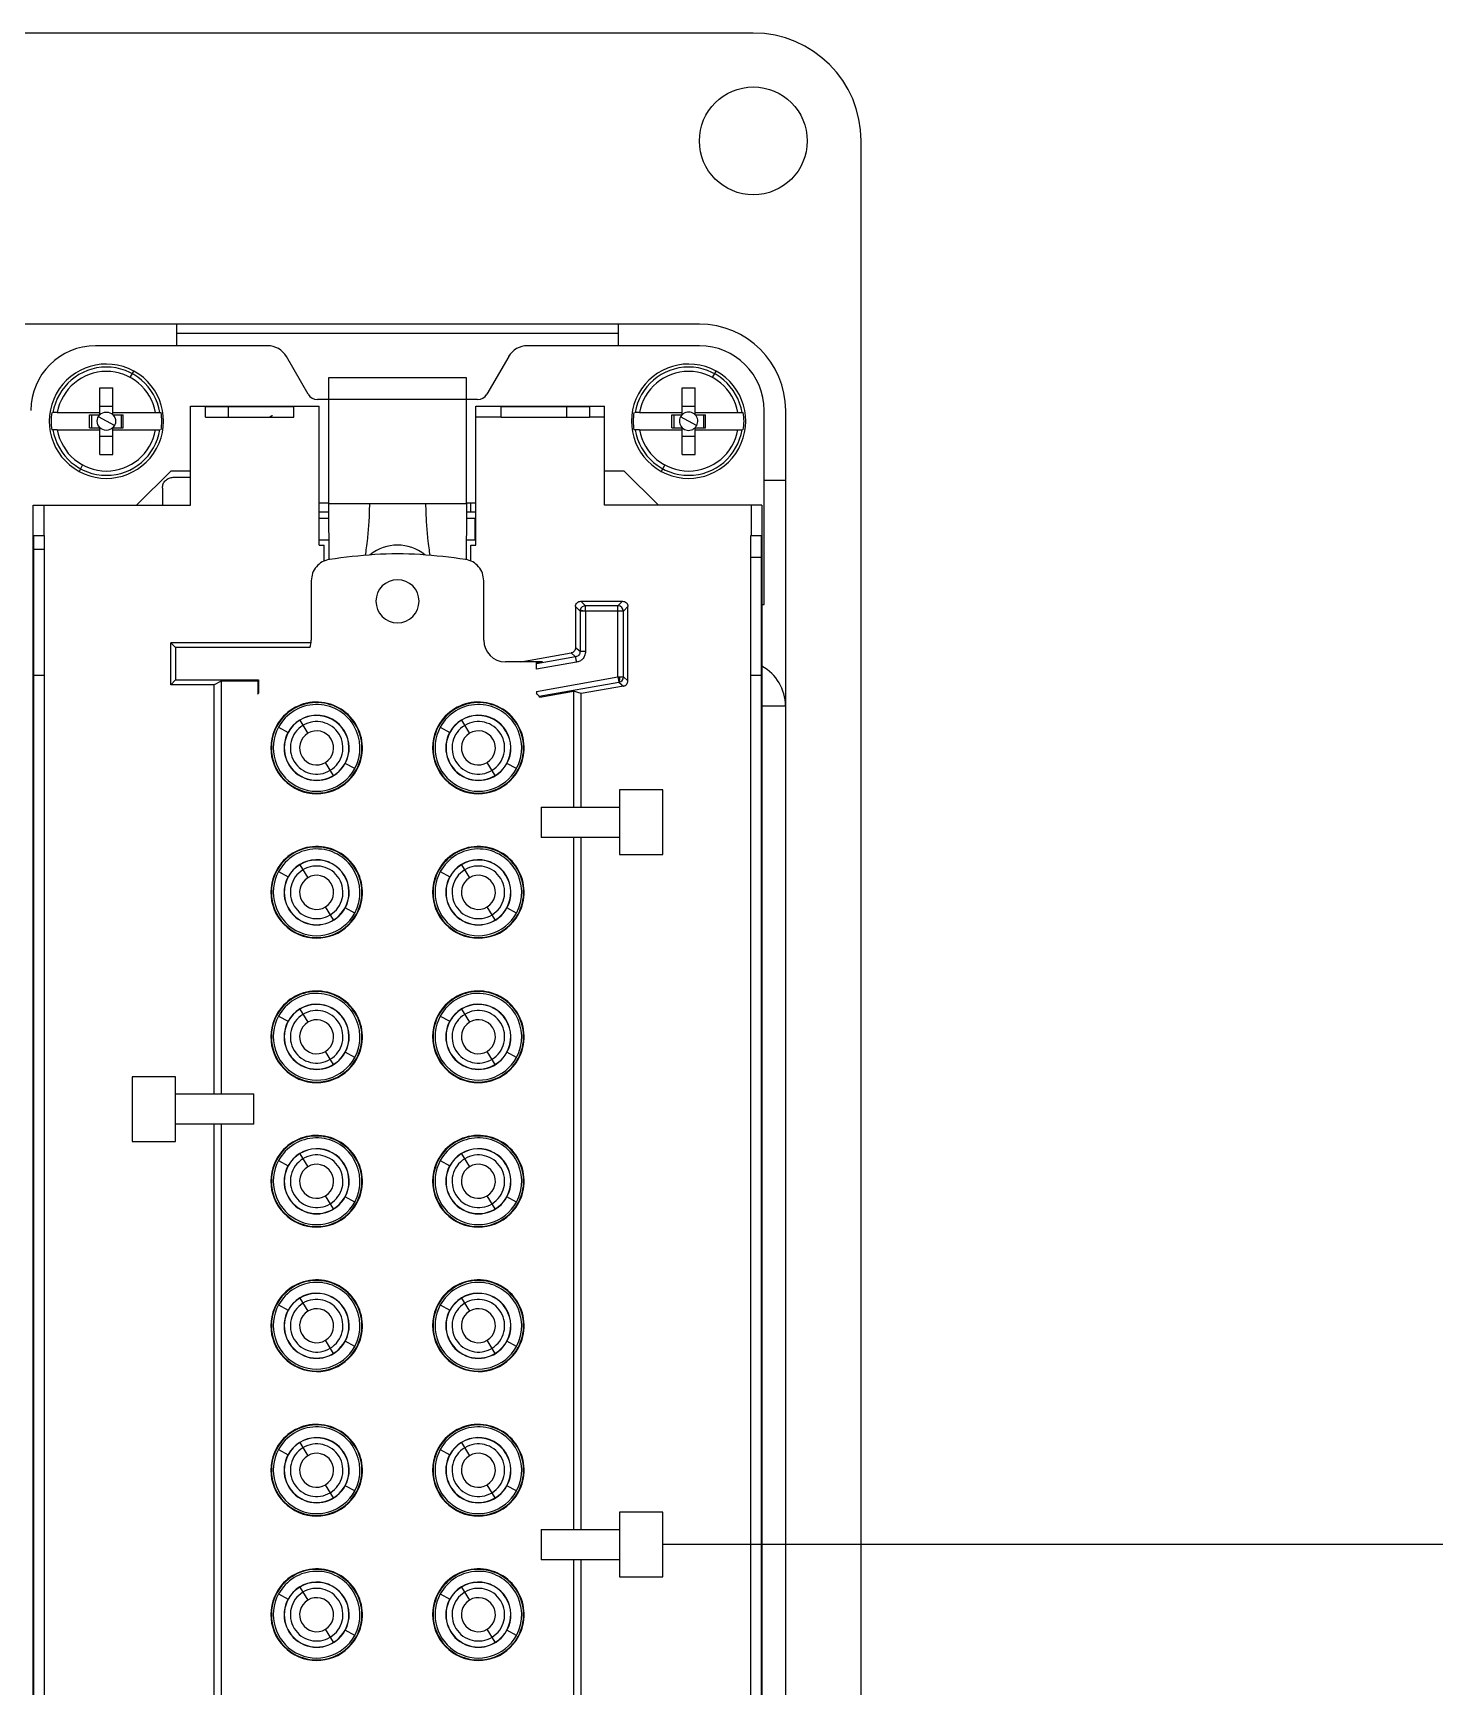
# Model space of a CAD drawing. Header units: millimetres. Extents: x 55 to 265, y 28 to 325.
# Drawn here: x 160.4 to 209.4, y 130 to 187.5 of the extents above; entities that cross this region are included whole.
import ezdxf

# ---------------------------------------------------------------- set-up
doc = ezdxf.new("R2010")
doc.units = ezdxf.units.MM

msp = doc.modelspace()

# ---------------------------------------------------------------- linework, layer by layer
at = {"color": 7, "linetype": 'Continuous', "lineweight": 25}
for p, q in [((185.444, 187.513), (133.694, 187.513)), ((189.194, 86.263), (189.194, 183.763)), ((183.569, 177.388), (135.569, 177.388)), ((165.381, 177.388), (165.381, 176.638)), ((180.756, 176.638), (180.756, 177.388)), ((168.553, 176.638), (162.569, 176.638)), ((165.381, 177.078), (180.756, 177.078)), ((183.569, 176.638), (177.584, 176.638)), ((169.961, 174.951), (169.203, 176.263)), ((176.935, 176.263), (176.177, 174.951)), ((163.774, 175.534), (163.897, 175.757)), ((175.469, 175.521), (170.669, 175.521)), ((170.669, 175.521), (170.669, 171.145)), ((175.469, 171.145), (175.469, 175.521)), ((184.024, 175.534), (184.147, 175.757)), ((162.719, 175.176), (163.169, 175.176)), ((162.719, 174.238), (162.719, 175.176)), ((163.169, 174.238), (163.169, 175.176)), ((182.969, 175.176), (183.419, 175.176)), ((182.969, 174.238), (182.969, 175.176)), ((183.419, 174.238), (183.419, 175.176)), ((161.237, 174.313), (162.719, 174.313)), ((162.719, 174.533), (163.169, 174.533)), ((163.169, 174.313), (164.65, 174.313)), ((164.802, 174.313), (164.846, 174.313)), ((165.869, 171.088), (165.869, 174.538)), ((165.869, 174.538), (170.349, 174.538)), ((166.394, 174.15), (166.394, 174.538)), ((166.394, 174.525), (169.462, 174.525)), ((167.196, 174.15), (167.196, 174.525)), ((169.462, 174.15), (169.462, 174.538)), ((170.669, 174.763), (170.285, 174.763)), ((170.349, 169.702), (170.349, 174.538)), ((175.469, 174.763), (170.669, 174.763)), ((175.852, 174.763), (175.469, 174.763)), ((175.788, 169.702), (175.788, 174.538)), ((175.788, 174.538), (180.269, 174.538)), ((176.675, 174.15), (176.675, 174.538)), ((176.675, 174.525), (179.744, 174.525)), ((178.941, 174.525), (178.941, 174.15)), ((179.744, 174.538), (179.744, 174.163)), ((181.487, 174.313), (182.969, 174.313)), ((182.969, 174.533), (183.419, 174.533)), ((183.419, 174.313), (184.9, 174.313)), ((185.052, 174.313), (185.096, 174.313)), ((185.819, 167.638), (185.819, 174.388)), ((186.569, 95.638), (186.569, 174.388)), ((162.357, 173.788), (162.357, 174.238)), ((162.357, 174.238), (162.719, 174.238)), ((162.357, 173.788), (162.719, 173.788)), ((162.424, 174.238), (162.424, 173.788)), ((163.223, 173.861), (162.665, 174.166)), ((162.719, 172.851), (162.719, 173.788)), ((163.169, 174.238), (163.53, 174.238)), ((163.169, 172.851), (163.169, 173.788)), ((163.169, 173.788), (163.53, 173.788)), ((163.463, 174.238), (163.463, 173.788)), ((163.53, 173.788), (163.53, 174.238)), ((166.394, 174.15), (169.462, 174.15)), ((168.608, 174.155), (168.724, 174.213)), ((168.608, 174.155), (168.713, 174.213)), ((168.713, 174.213), (168.724, 174.213)), ((175.788, 174.163), (176.675, 174.163)), ((176.675, 174.15), (179.744, 174.15)), ((179.744, 174.15), (179.744, 174.163)), ((179.744, 174.163), (180.269, 174.163)), ((180.269, 171.088), (180.269, 174.163)), ((182.607, 173.788), (182.607, 174.238)), ((182.607, 174.238), (182.969, 174.238)), ((182.607, 173.788), (182.969, 173.788)), ((182.674, 174.238), (182.674, 173.788)), ((183.473, 173.861), (182.915, 174.166)), ((182.969, 172.851), (182.969, 173.788)), ((183.419, 174.238), (183.78, 174.238)), ((183.419, 172.851), (183.419, 173.788)), ((183.419, 173.788), (183.78, 173.788)), ((183.713, 174.238), (183.713, 173.788)), ((183.78, 173.788), (183.78, 174.238)), ((161.086, 173.713), (161.042, 173.713)), ((161.237, 173.713), (162.719, 173.713)), ((162.719, 173.494), (163.169, 173.494)), ((163.169, 173.713), (164.65, 173.713)), ((181.336, 173.713), (181.292, 173.713)), ((181.487, 173.713), (182.969, 173.713)), ((182.969, 173.494), (183.419, 173.494)), ((183.419, 173.713), (184.9, 173.713)), ((162.719, 172.851), (163.169, 172.851)), ((182.969, 172.851), (183.419, 172.851)), ((162.113, 172.493), (161.991, 172.269)), ((163.994, 171.088), (165.194, 172.288)), ((165.194, 172.288), (165.869, 172.288)), ((165.266, 172.063), (165.869, 172.063)), ((180.269, 172.288), (180.944, 172.288)), ((180.944, 172.288), (182.144, 171.088)), ((182.363, 172.493), (182.241, 172.269)), ((164.891, 171.688), (164.891, 171.088)), ((186.569, 171.951), (185.819, 171.951)), ((160.394, 171.088), (165.869, 171.088)), ((160.394, 98.938), (160.394, 171.088)), ((160.769, 171.088), (160.769, 170.038)), ((170.669, 171.163), (170.349, 171.163)), ((170.349, 170.863), (170.67, 170.863)), ((170.669, 171.145), (175.469, 171.145)), ((175.468, 170.863), (175.788, 170.863)), ((175.788, 171.163), (175.469, 171.163)), ((175.619, 170.863), (175.619, 171.163)), ((185.744, 171.088), (180.269, 171.088)), ((185.369, 171.088), (185.369, 170.038)), ((185.744, 171.088), (185.744, 98.938)), ((170.349, 170.638), (170.671, 170.638)), ((175.467, 170.638), (175.769, 170.638)), ((175.769, 169.888), (175.769, 170.638)), ((160.394, 170.038), (160.782, 170.038)), ((160.407, 170.038), (160.407, 99.988)), ((160.782, 170.038), (160.782, 169.558)), ((170.349, 169.888), (170.677, 169.888)), ((170.349, 169.702), (170.519, 169.702)), ((170.519, 169.152), (170.519, 169.702)), ((175.461, 169.888), (175.769, 169.888)), ((175.619, 169.152), (175.619, 169.702)), ((175.619, 169.702), (175.788, 169.702)), ((185.356, 170.038), (185.744, 170.038)), ((185.356, 99.988), (185.356, 170.038)), ((185.731, 99.988), (185.731, 170.038)), ((160.407, 169.558), (160.782, 169.558)), ((160.782, 169.558), (160.782, 99.988)), ((185.356, 169.288), (185.731, 169.288)), ((170.069, 168.465), (170.069, 166.394)), ((176.069, 166.394), (176.069, 168.465)), ((179.258, 167.564), (179.418, 167.404)), ((179.258, 167.564), (179.258, 166.136)), ((180.918, 167.404), (179.418, 167.404)), ((179.418, 167.404), (179.418, 166.001)), ((179.425, 167.452), (179.606, 167.404)), ((179.445, 167.752), (179.606, 167.591)), ((179.445, 167.752), (180.898, 167.752)), ((180.737, 167.591), (179.606, 167.591)), ((179.606, 167.404), (179.606, 166.001)), ((180.898, 167.752), (180.737, 167.591)), ((180.737, 165.118), (180.737, 167.591)), ((181.085, 167.564), (180.925, 167.404)), ((180.925, 165.118), (180.925, 167.404)), ((181.085, 164.983), (181.085, 167.564)), ((185.744, 167.638), (185.819, 167.638)), ((165.18, 166.302), (165.344, 166.138)), ((170.063, 166.302), (165.18, 166.302)), ((165.18, 164.849), (165.18, 166.302)), ((165.344, 166.138), (165.344, 165.013)), ((170.024, 166.138), (165.344, 166.138)), ((177.362, 165.644), (179.103, 165.951)), ((179.263, 165.816), (177.904, 165.577)), ((179.263, 165.816), (179.103, 165.951)), ((179.418, 166.001), (179.258, 166.136)), ((160.782, 165.163), (160.407, 165.163)), ((178.116, 165.644), (176.819, 165.644)), ((177.9, 165.386), (177.9, 165.644)), ((179.296, 165.632), (177.9, 165.386)), ((177.9, 164.617), (180.737, 165.118)), ((177.904, 165.577), (177.933, 165.612)), ((177.933, 165.644), (177.933, 165.612)), ((177.933, 165.612), (178.116, 165.644)), ((180.737, 165.118), (180.77, 164.933)), ((180.737, 165.118), (180.925, 165.118)), ((180.925, 165.118), (181.085, 164.983)), ((185.731, 165.163), (185.356, 165.163)), ((165.18, 164.849), (165.344, 165.013)), ((166.684, 164.849), (165.18, 164.849)), ((165.344, 165.013), (168.237, 165.013)), ((166.684, 164.849), (166.946, 164.98)), ((166.684, 164.849), (166.684, 150.613)), ((166.946, 150.613), (166.946, 164.98)), ((166.946, 164.98), (168.205, 164.98)), ((168.237, 165.013), (168.205, 164.98)), ((168.205, 164.98), (168.205, 164.519)), ((168.237, 165.013), (168.237, 164.554)), ((177.9, 164.617), (177.9, 164.554)), ((177.999, 164.444), (180.77, 164.933)), ((178.021, 164.418), (179.191, 164.625)), ((179.191, 164.625), (179.191, 160.588)), ((179.453, 164.538), (179.191, 164.625)), ((180.93, 164.798), (179.453, 164.538)), ((179.453, 160.588), (179.453, 164.538)), ((180.77, 164.933), (180.93, 164.798)), ((186.569, 164.107), (185.744, 164.107)), ((168.858, 163.415), (168.874, 163.406)), ((168.933, 163.374), (169.269, 163.19)), ((169.671, 163.611), (169.949, 163.156)), ((174.483, 163.415), (174.499, 163.406)), ((174.558, 163.374), (174.894, 163.19)), ((175.296, 163.611), (175.574, 163.156)), ((170.842, 161.69), (170.564, 162.145)), ((171.58, 161.928), (171.244, 162.111)), ((171.655, 161.887), (171.639, 161.896)), ((176.467, 161.69), (176.189, 162.145)), ((177.205, 161.928), (176.869, 162.111)), ((177.28, 161.887), (177.264, 161.896)), ((182.294, 161.188), (180.794, 161.188)), ((180.794, 161.188), (180.794, 158.938)), ((182.294, 158.938), (182.294, 161.188)), ((178.063, 160.588), (180.794, 160.588)), ((178.063, 160.588), (178.063, 159.538)), ((180.794, 159.538), (178.063, 159.538)), ((179.191, 159.538), (179.191, 135.463)), ((179.453, 135.463), (179.453, 159.538)), ((180.794, 158.938), (182.294, 158.938)), ((168.858, 158.39), (168.874, 158.381)), ((168.933, 158.349), (169.269, 158.165)), ((169.671, 158.586), (169.949, 158.131)), ((174.483, 158.39), (174.499, 158.381)), ((174.558, 158.349), (174.894, 158.165)), ((175.296, 158.586), (175.574, 158.131)), ((170.842, 156.665), (170.564, 157.12)), ((171.58, 156.903), (171.244, 157.086)), ((176.467, 156.665), (176.189, 157.12)), ((177.205, 156.903), (176.869, 157.086)), ((171.655, 156.862), (171.639, 156.871)), ((177.28, 156.862), (177.264, 156.871)), ((168.858, 153.365), (168.874, 153.356)), ((168.933, 153.324), (169.269, 153.14)), ((169.671, 153.561), (169.949, 153.106)), ((174.483, 153.365), (174.499, 153.356)), ((174.558, 153.324), (174.894, 153.14)), ((175.296, 153.561), (175.574, 153.106)), ((170.842, 151.64), (170.564, 152.095)), ((171.58, 151.878), (171.244, 152.061)), ((176.467, 151.64), (176.189, 152.095)), ((177.205, 151.878), (176.869, 152.061)), ((171.655, 151.837), (171.639, 151.846)), ((177.28, 151.837), (177.264, 151.846)), ((165.344, 151.213), (163.844, 151.213)), ((163.844, 151.213), (163.844, 148.963)), ((165.344, 148.963), (165.344, 151.213)), ((165.344, 150.613), (168.075, 150.613)), ((168.075, 149.563), (168.075, 150.613)), ((168.075, 149.563), (165.344, 149.563)), ((166.684, 149.563), (166.684, 120.613)), ((166.946, 120.613), (166.946, 149.563)), ((163.844, 148.963), (165.344, 148.963)), ((169.671, 148.536), (169.949, 148.081)), ((175.296, 148.536), (175.574, 148.081)), ((168.858, 148.34), (168.874, 148.331)), ((168.933, 148.299), (169.269, 148.115)), ((174.483, 148.34), (174.499, 148.331)), ((174.558, 148.299), (174.894, 148.115)), ((170.842, 146.615), (170.564, 147.07)), ((171.58, 146.853), (171.244, 147.036)), ((171.655, 146.812), (171.639, 146.821)), ((176.467, 146.615), (176.189, 147.07)), ((177.205, 146.853), (176.869, 147.036)), ((177.28, 146.812), (177.264, 146.821)), ((168.858, 143.315), (168.874, 143.306)), ((168.933, 143.274), (169.269, 143.09)), ((169.671, 143.511), (169.949, 143.056)), ((174.483, 143.315), (174.499, 143.306)), ((174.558, 143.274), (174.894, 143.09)), ((175.296, 143.511), (175.574, 143.056)), ((170.842, 141.59), (170.564, 142.045)), ((171.58, 141.828), (171.244, 142.011)), ((171.655, 141.787), (171.639, 141.796)), ((176.467, 141.59), (176.189, 142.045)), ((177.205, 141.828), (176.869, 142.011)), ((177.28, 141.787), (177.264, 141.796)), ((168.858, 138.29), (168.874, 138.281)), ((168.933, 138.249), (169.269, 138.065)), ((169.671, 138.486), (169.949, 138.031)), ((174.483, 138.29), (174.499, 138.281)), ((174.558, 138.249), (174.894, 138.065)), ((175.296, 138.486), (175.574, 138.031)), ((170.842, 136.565), (170.564, 137.02)), ((171.58, 136.803), (171.244, 136.986)), ((176.467, 136.565), (176.189, 137.02)), ((177.205, 136.803), (176.869, 136.986)), ((171.655, 136.762), (171.639, 136.771)), ((177.28, 136.762), (177.264, 136.771)), ((180.794, 136.063), (180.794, 133.813)), ((182.294, 136.063), (180.794, 136.063)), ((182.294, 133.813), (182.294, 136.063)), ((178.063, 135.463), (180.794, 135.463)), ((178.063, 135.463), (178.063, 134.413)), ((180.794, 134.413), (178.063, 134.413)), ((179.191, 134.413), (179.191, 110.338)), ((179.453, 110.338), (179.453, 134.413)), ((169.671, 133.461), (169.949, 133.006)), ((175.296, 133.461), (175.574, 133.006)), ((180.794, 133.813), (182.294, 133.813)), ((168.858, 133.265), (168.874, 133.256)), ((168.933, 133.224), (169.269, 133.04)), ((174.483, 133.265), (174.499, 133.256)), ((174.558, 133.224), (174.894, 133.04)), ((170.842, 131.54), (170.564, 131.995)), ((171.58, 131.778), (171.244, 131.961)), ((171.655, 131.737), (171.639, 131.746)), ((176.467, 131.54), (176.189, 131.995)), ((177.205, 131.778), (176.869, 131.961)), ((177.28, 131.737), (177.264, 131.746))]:
    msp.add_line(p, q, dxfattribs=at)
msp.add_line((209.428, 134.938), (182.294, 134.938))
at = {"color": 7, "linetype": 'Continuous', "lineweight": 25, "flags": 128}
msp.add_lwpolyline([(179.606, 167.404), (179.606, 167.44), (179.606, 167.475), (179.606, 167.507), (179.606, 167.535), (179.606, 167.559), (179.606, 167.576), (179.606, 167.587), (179.606, 167.591)], dxfattribs=at)
at = {"color": 7, "linetype": 'Continuous', "lineweight": 25}
for centre, radius in [((185.444, 183.763), 1.875), ((162.944, 174.013), 0.318)]:
    msp.add_circle(centre, radius, dxfattribs=at)
for centre, radius, start, end in [((185.444, 183.763), 3.75, 0, 90), ((183.569, 174.388), 3, 0, 90), ((162.569, 174.388), 2.25, 90, 180), ((168.553, 175.888), 0.75, 30, 90), ((177.584, 175.888), 0.75, 90, 150), ((183.569, 174.388), 2.25, 0, 90), ((162.944, 174.013), 1.987, 61.35211, 241.35211), ((162.944, 174.013), 1.987, 61.35211, 241.35211), ((162.944, 174.013), 1.882, 9.17264, 170.82736), ((162.944, 174.013), 1.733, 9.97153, 170.02847), ((162.944, 174.013), 1.987, 241.35211, 61.35211), ((162.944, 174.013), 1.987, 241.35211, 61.35211), ((183.194, 174.013), 1.987, 61.35211, 241.35211), ((183.194, 174.013), 1.987, 61.35211, 241.35211), ((183.194, 174.013), 1.882, 9.17264, 170.82736), ((183.194, 174.013), 1.733, 9.97153, 170.02847), ((183.194, 174.013), 1.987, 241.35211, 61.35211), ((183.194, 174.013), 1.987, 241.35211, 61.35211), ((170.285, 175.138), 0.375, 210, 270), ((175.852, 175.138), 0.375, 270, 330), ((162.944, 174.013), 1.926, 171.0377, 188.9623), ((162.944, 174.013), 1.926, 351.0377, 8.9623), ((183.194, 174.013), 1.926, 171.0377, 188.9623), ((183.194, 174.013), 0.318, 225, 151.35211), ((183.194, 174.013), 1.926, 351.0377, 8.9623), ((183.194, 174.013), 0.318, 151.35211, 225), ((162.944, 174.013), 1.882, 189.17264, 350.82736), ((162.944, 174.013), 1.733, 189.97153, 350.02847), ((183.194, 174.013), 1.882, 189.17264, 350.82736), ((183.194, 174.013), 1.733, 189.97153, 350.02847), ((173.069, 168.201), 1.5, 50.83698, 129.16603), ((173.069, 167.751), 0.75, 90, 270), ((173.069, 167.751), 0.75, 270, 90), ((179.606, 167.404), 0.187, 164.97705, 179.98226), ((179.606, 167.404), 0.188, 90.02088, 164.97725), ((180.733, 167.406), 0.185, 359.27462, 88.61068), ((180.737, 167.404), 0.188, 0.02044, 89.97956), ((169.319, 166.394), 0.75, 340.05576, 360), ((176.819, 166.394), 0.75, 180, 270), ((180.58, 165.043), 0.219, 329.96447, 19.98578), ((180.737, 165.118), 0.188, 280.01649, 359.98351), ((184.934, 164.076), 1.635, 1.08607, 60.31516), ((170.256, 162.651), 2.775, 136.68286, 137.67706), ((175.881, 162.651), 2.775, 39.5665, 43.31418), ((170.256, 162.651), 1.593, 331.35211, 151.35211), ((170.256, 162.651), 1.575, 331.35211, 151.35211), ((170.256, 162.651), 1.508, 331.35211, 151.35211), ((175.881, 162.651), 1.593, 331.35211, 151.35211), ((175.881, 162.651), 1.575, 331.35211, 151.35211), ((175.881, 162.651), 1.508, 331.35211, 151.35211), ((170.256, 162.651), 1.593, 151.35211, 331.35211), ((170.256, 162.651), 1.575, 151.35211, 331.35211), ((170.256, 162.651), 1.508, 151.35211, 331.35211), ((170.256, 162.651), 1.133, 331.35211, 151.35211), ((170.256, 162.651), 1.125, 331.35211, 151.35211), ((170.256, 162.651), 0.915, 121.35211, 301.35211), ((170.256, 162.651), 0.915, 301.35211, 121.35211), ((175.881, 162.651), 1.593, 151.35211, 331.35211), ((175.881, 162.651), 1.575, 151.35211, 331.35211), ((175.881, 162.651), 1.508, 151.35211, 331.35211), ((175.881, 162.651), 1.133, 331.35211, 151.35211), ((175.881, 162.651), 1.125, 331.35211, 151.35211), ((175.881, 162.651), 0.915, 121.35211, 301.35211), ((175.881, 162.651), 0.915, 301.35211, 121.35211), ((170.256, 162.651), 1.133, 151.35211, 331.35211), ((170.256, 162.651), 1.125, 151.35211, 331.35211), ((170.256, 162.651), 0.592, 121.35211, 301.35211), ((170.256, 162.651), 0.592, 301.35211, 121.35211), ((175.881, 162.651), 1.133, 151.35211, 331.35211), ((175.881, 162.651), 1.125, 151.35211, 331.35211), ((175.881, 162.651), 0.592, 121.35211, 301.35211), ((175.881, 162.651), 0.592, 301.35211, 121.35211), ((170.256, 157.626), 1.593, 331.35211, 151.35211), ((170.256, 157.626), 1.575, 331.35211, 151.35211), ((170.256, 157.626), 1.508, 331.35211, 151.35211), ((175.881, 157.626), 1.593, 331.35211, 151.35211), ((175.881, 157.626), 1.575, 331.35211, 151.35211), ((175.881, 157.626), 1.508, 331.35211, 151.35211), ((170.256, 157.626), 1.593, 151.35211, 331.35211), ((170.256, 157.626), 1.575, 151.35211, 331.35211), ((170.256, 157.626), 1.508, 151.35211, 331.35211), ((170.256, 157.626), 1.133, 331.35211, 151.35211), ((170.256, 157.626), 1.125, 331.35211, 151.35211), ((170.256, 157.626), 0.915, 121.35211, 301.35211), ((170.256, 157.626), 0.915, 301.35211, 121.35211), ((170.256, 157.626), 0.592, 301.35211, 121.35211), ((175.881, 157.626), 1.593, 151.35211, 331.35211), ((175.881, 157.626), 1.575, 151.35211, 331.35211), ((175.881, 157.626), 1.508, 151.35211, 331.35211), ((175.881, 157.626), 1.133, 331.35211, 151.35211), ((175.881, 157.626), 1.125, 331.35211, 151.35211), ((175.881, 157.626), 0.915, 121.35211, 301.35211), ((175.881, 157.626), 0.915, 301.35211, 121.35211), ((175.881, 157.626), 0.592, 301.35211, 121.35211), ((170.256, 157.626), 1.133, 151.35211, 331.35211), ((170.256, 157.626), 1.125, 151.35211, 331.35211), ((170.256, 157.626), 0.592, 121.35211, 301.35211), ((175.881, 157.626), 1.133, 151.35211, 331.35211), ((175.881, 157.626), 1.125, 151.35211, 331.35211), ((175.881, 157.626), 0.592, 121.35211, 301.35211), ((170.256, 152.601), 1.593, 331.35211, 151.35211), ((170.256, 152.601), 1.575, 331.35211, 151.35211), ((175.881, 152.601), 1.593, 331.35211, 151.35211), ((175.881, 152.601), 1.575, 331.35211, 151.35211), ((170.256, 152.601), 1.508, 331.35211, 151.35211), ((170.256, 152.601), 1.133, 331.35211, 151.35211), ((170.256, 152.601), 1.125, 331.35211, 151.35211), ((175.881, 152.601), 1.508, 331.35211, 151.35211), ((175.881, 152.601), 1.133, 331.35211, 151.35211), ((175.881, 152.601), 1.125, 331.35211, 151.35211), ((170.256, 152.601), 1.593, 151.35211, 331.35211), ((170.256, 152.601), 1.575, 151.35211, 331.35211), ((170.256, 152.601), 1.508, 151.35211, 331.35211), ((170.256, 152.601), 1.133, 151.35211, 331.35211), ((170.256, 152.601), 1.125, 151.35211, 331.35211), ((170.256, 152.601), 0.915, 121.35211, 301.35211), ((170.256, 152.601), 0.592, 121.35211, 301.35211), ((170.256, 152.601), 0.915, 301.35211, 121.35211), ((170.256, 152.601), 0.592, 301.35211, 121.35211), ((175.881, 152.601), 1.593, 151.35211, 331.35211), ((175.881, 152.601), 1.575, 151.35211, 331.35211), ((175.881, 152.601), 1.508, 151.35211, 331.35211), ((175.881, 152.601), 1.133, 151.35211, 331.35211), ((175.881, 152.601), 1.125, 151.35211, 331.35211), ((175.881, 152.601), 0.915, 121.35211, 301.35211), ((175.881, 152.601), 0.592, 121.35211, 301.35211), ((175.881, 152.601), 0.915, 301.35211, 121.35211), ((175.881, 152.601), 0.592, 301.35211, 121.35211), ((170.256, 147.576), 1.593, 331.35211, 151.35211), ((170.256, 147.576), 1.575, 331.35211, 151.35211), ((170.256, 147.576), 1.508, 331.35211, 151.35211), ((175.881, 147.576), 1.593, 331.35211, 151.35211), ((175.881, 147.576), 1.575, 331.35211, 151.35211), ((175.881, 147.576), 1.508, 331.35211, 151.35211), ((170.256, 147.576), 1.133, 331.35211, 151.35211), ((170.256, 147.576), 1.125, 331.35211, 151.35211), ((170.256, 147.576), 0.915, 301.35211, 121.35211), ((175.881, 147.576), 1.133, 331.35211, 151.35211), ((175.881, 147.576), 1.125, 331.35211, 151.35211), ((175.881, 147.576), 0.915, 301.35211, 121.35211), ((170.256, 147.576), 1.593, 151.35211, 331.35211), ((170.256, 147.576), 1.575, 151.35211, 331.35211), ((170.256, 147.576), 1.508, 151.35211, 331.35211), ((170.256, 147.576), 1.133, 151.35211, 331.35211), ((170.256, 147.576), 1.125, 151.35211, 331.35211), ((170.256, 147.576), 0.915, 121.35211, 301.35211), ((170.256, 147.576), 0.592, 121.35211, 301.35211), ((170.256, 147.576), 0.592, 301.35211, 121.35211), ((175.881, 147.576), 1.593, 151.35211, 331.35211), ((175.881, 147.576), 1.575, 151.35211, 331.35211), ((175.881, 147.576), 1.508, 151.35211, 331.35211), ((175.881, 147.576), 1.133, 151.35211, 331.35211), ((175.881, 147.576), 1.125, 151.35211, 331.35211), ((175.881, 147.576), 0.915, 121.35211, 301.35211), ((175.881, 147.576), 0.592, 121.35211, 301.35211), ((175.881, 147.576), 0.592, 301.35211, 121.35211), ((170.256, 142.551), 1.593, 331.35211, 151.35211), ((170.256, 142.551), 1.575, 331.35211, 151.35211), ((170.256, 142.551), 1.508, 331.35211, 151.35211), ((175.881, 142.551), 1.593, 331.35211, 151.35211), ((175.881, 142.551), 1.575, 331.35211, 151.35211), ((175.881, 142.551), 1.508, 331.35211, 151.35211), ((170.256, 142.551), 1.593, 151.35211, 331.35211), ((170.256, 142.551), 1.575, 151.35211, 331.35211), ((170.256, 142.551), 1.508, 151.35211, 331.35211), ((170.256, 142.551), 1.133, 331.35211, 151.35211), ((170.256, 142.551), 1.125, 331.35211, 151.35211), ((170.256, 142.551), 0.915, 121.35211, 301.35211), ((170.256, 142.551), 0.915, 301.35211, 121.35211), ((175.881, 142.551), 1.593, 151.35211, 331.35211), ((175.881, 142.551), 1.575, 151.35211, 331.35211), ((175.881, 142.551), 1.508, 151.35211, 331.35211), ((175.881, 142.551), 1.133, 331.35211, 151.35211), ((175.881, 142.551), 1.125, 331.35211, 151.35211), ((175.881, 142.551), 0.915, 121.35211, 301.35211), ((175.881, 142.551), 0.915, 301.35211, 121.35211), ((170.256, 142.551), 1.133, 151.35211, 331.35211), ((170.256, 142.551), 1.125, 151.35211, 331.35211), ((170.256, 142.551), 0.592, 121.35211, 301.35211), ((170.256, 142.551), 0.592, 301.35211, 121.35211), ((175.881, 142.551), 1.133, 151.35211, 331.35211), ((175.881, 142.551), 1.125, 151.35211, 331.35211), ((175.881, 142.551), 0.592, 121.35211, 301.35211), ((175.881, 142.551), 0.592, 301.35211, 121.35211), ((170.256, 137.526), 1.593, 331.35211, 151.35211), ((170.256, 137.526), 1.575, 331.35211, 151.35211), ((170.256, 137.526), 1.508, 331.35211, 151.35211), ((170.256, 137.526), 1.133, 331.35211, 151.35211), ((170.256, 137.526), 1.125, 331.35211, 151.35211), ((175.881, 137.526), 1.593, 331.35211, 151.35211), ((175.881, 137.526), 1.575, 331.35211, 151.35211), ((175.881, 137.526), 1.508, 331.35211, 151.35211), ((175.881, 137.526), 1.133, 331.35211, 151.35211), ((175.881, 137.526), 1.125, 331.35211, 151.35211), ((170.256, 137.526), 1.593, 151.35211, 331.35211), ((170.256, 137.526), 1.575, 151.35211, 331.35211), ((170.256, 137.526), 1.508, 151.35211, 331.35211), ((170.256, 137.526), 1.133, 151.35211, 331.35211), ((170.256, 137.526), 1.125, 151.35211, 331.35211), ((170.256, 137.526), 0.915, 121.35211, 301.35211), ((170.256, 137.526), 0.915, 301.35211, 121.35211), ((170.256, 137.526), 0.592, 301.35211, 121.35211), ((175.881, 137.526), 1.593, 151.35211, 331.35211), ((175.881, 137.526), 1.575, 151.35211, 331.35211), ((175.881, 137.526), 1.508, 151.35211, 331.35211), ((175.881, 137.526), 1.133, 151.35211, 331.35211), ((175.881, 137.526), 1.125, 151.35211, 331.35211), ((175.881, 137.526), 0.915, 121.35211, 301.35211), ((175.881, 137.526), 0.915, 301.35211, 121.35211), ((175.881, 137.526), 0.592, 301.35211, 121.35211), ((170.256, 137.526), 0.592, 121.35211, 301.35211), ((175.881, 137.526), 0.592, 121.35211, 301.35211), ((170.256, 132.501), 1.593, 331.35211, 151.35211), ((170.256, 132.501), 1.575, 331.35211, 151.35211), ((175.881, 132.501), 1.593, 331.35211, 151.35211), ((175.881, 132.501), 1.575, 331.35211, 151.35211), ((170.256, 132.501), 1.508, 331.35211, 151.35211), ((170.256, 132.501), 1.133, 331.35211, 151.35211), ((170.256, 132.501), 1.125, 331.35211, 151.35211), ((175.881, 132.501), 1.508, 331.35211, 151.35211), ((175.881, 132.501), 1.133, 331.35211, 151.35211), ((175.881, 132.501), 1.125, 331.35211, 151.35211), ((170.256, 132.501), 1.593, 151.35211, 331.35211), ((170.256, 132.501), 1.575, 151.35211, 331.35211), ((170.256, 132.501), 1.508, 151.35211, 331.35211), ((170.256, 132.501), 1.133, 151.35211, 331.35211), ((170.256, 132.501), 1.125, 151.35211, 331.35211), ((170.256, 132.501), 0.915, 121.35211, 301.35211), ((170.256, 132.501), 0.592, 121.35211, 301.35211), ((170.256, 132.501), 0.915, 301.35211, 121.35211), ((170.256, 132.501), 0.592, 301.35211, 121.35211), ((175.881, 132.501), 1.593, 151.35211, 331.35211), ((175.881, 132.501), 1.575, 151.35211, 331.35211), ((175.881, 132.501), 1.508, 151.35211, 331.35211), ((175.881, 132.501), 1.133, 151.35211, 331.35211), ((175.881, 132.501), 1.125, 151.35211, 331.35211), ((175.881, 132.501), 0.915, 121.35211, 301.35211), ((175.881, 132.501), 0.592, 121.35211, 301.35211), ((175.881, 132.501), 0.915, 301.35211, 121.35211), ((175.881, 132.501), 0.592, 301.35211, 121.35211)]:
    msp.add_arc(centre, radius, start, end, dxfattribs=at)
for points, knots in [([(161.237, 174.313), (161.219, 174.313), (161.181, 174.313), (161.133, 174.313), (161.097, 174.313), (161.09, 174.313), (161.086, 174.313)], [0, 0, 0, 0, 0.250717, 0.500289, 0.749653, 1, 1, 1, 1]), ([(164.65, 174.313), (164.671, 174.313), (164.708, 174.313), (164.756, 174.313), (164.791, 174.313), (164.798, 174.313), (164.802, 174.313)], [0, 0, 0, 0, 0.273018, 0.500232, 0.754939, 1, 1, 1, 1]), ([(181.487, 174.313), (181.469, 174.313), (181.431, 174.313), (181.383, 174.313), (181.347, 174.313), (181.34, 174.313), (181.336, 174.313)], [0, 0, 0, 0, 0.250717, 0.500289, 0.749653, 1, 1, 1, 1]), ([(184.9, 174.313), (184.921, 174.313), (184.958, 174.313), (185.006, 174.313), (185.041, 174.313), (185.048, 174.313), (185.052, 174.313)], [0, 0, 0, 0, 0.273018, 0.500232, 0.754939, 1, 1, 1, 1]), ([(161.237, 173.713), (161.217, 173.713), (161.18, 173.713), (161.132, 173.713), (161.097, 173.713), (161.09, 173.713), (161.086, 173.713)], [0, 0, 0, 0, 0.273018, 0.500232, 0.754939, 1, 1, 1, 1]), ([(164.65, 173.713), (164.669, 173.713), (164.706, 173.713), (164.755, 173.713), (164.791, 173.713), (164.798, 173.713), (164.802, 173.713)], [0, 0, 0, 0, 0.250717, 0.500289, 0.749653, 1, 1, 1, 1]), ([(181.487, 173.713), (181.467, 173.713), (181.43, 173.713), (181.382, 173.713), (181.347, 173.713), (181.34, 173.713), (181.336, 173.713)], [0, 0, 0, 0, 0.273018, 0.500232, 0.754939, 1, 1, 1, 1]), ([(184.9, 173.713), (184.919, 173.713), (184.956, 173.713), (185.005, 173.713), (185.041, 173.713), (185.048, 173.713), (185.052, 173.713)], [0, 0, 0, 0, 0.250717, 0.500289, 0.749653, 1, 1, 1, 1]), ([(164.891, 171.688), (164.897, 171.737), (164.908, 171.836), (164.995, 171.96), (165.119, 172.046), (165.217, 172.058), (165.266, 172.063)], [0, 0, 0, 0, 0.25001, 0.5, 0.74999, 1, 1, 1, 1]), ([(170.669, 171.145), (170.67, 170.925), (170.671, 170.441), (170.678, 169.786), (170.681, 169.37), (170.682, 169.213)], [0, 0, 0, 0, 0.342115, 0.752656, 1, 1, 1, 1]), ([(172.092, 171.145), (172.087, 170.925), (172.077, 170.498), (172.025, 169.974), (171.979, 169.587), (171.957, 169.43), (171.946, 169.352)], [0, 0, 0, 0, 0.3037, 0.587156, 0.794392, 1, 1, 1, 1]), ([(174.046, 171.145), (174.051, 170.925), (174.06, 170.498), (174.112, 169.974), (174.159, 169.587), (174.18, 169.43), (174.191, 169.352)], [0, 0, 0, 0, 0.3037, 0.587156, 0.794392, 1, 1, 1, 1]), ([(175.469, 171.145), (175.468, 170.925), (175.466, 170.441), (175.46, 169.782), (175.456, 169.361), (175.455, 169.2)], [0, 0, 0, 0, 0.339703, 0.747351, 1, 1, 1, 1]), ([(175.437, 169.206), (174.913, 169.273), (173.864, 169.406), (172.273, 169.407), (171.225, 169.273), (170.7, 169.206)], [0, 0, 0, 0, 0.333236, 0.666725, 1, 1, 1, 1]), ([(179.258, 167.564), (179.261, 167.589), (179.266, 167.638), (179.31, 167.7), (179.372, 167.743), (179.421, 167.749), (179.445, 167.752)], [0, 0, 0, 0, 0.251186, 0.500186, 0.75235, 1, 1, 1, 1]), ([(180.898, 167.752), (180.922, 167.749), (180.971, 167.743), (181.033, 167.7), (181.077, 167.638), (181.082, 167.589), (181.085, 167.564)], [0, 0, 0, 0, 0.251186, 0.500186, 0.75235, 1, 1, 1, 1]), ([(180.925, 167.404), (180.924, 167.404), (180.923, 167.404), (180.919, 167.404), (180.918, 167.404)], [0, 0, 0, 0, 0.559923, 1, 1, 1, 1]), ([(179.258, 166.136), (179.256, 166.114), (179.251, 166.07), (179.216, 166.013), (179.166, 165.969), (179.124, 165.957), (179.103, 165.951)], [0, 0, 0, 0, 0.250007, 0.5, 0.749993, 1, 1, 1, 1]), ([(179.418, 166.001), (179.416, 165.979), (179.412, 165.935), (179.377, 165.878), (179.327, 165.834), (179.284, 165.822), (179.263, 165.816)], [0, 0, 0, 0, 0.250027, 0.5, 0.749973, 1, 1, 1, 1]), ([(179.606, 166.001), (179.6, 165.952), (179.589, 165.854), (179.509, 165.739), (179.408, 165.662), (179.333, 165.642), (179.296, 165.632)], [0, 0, 0, 0, 0.279687, 0.5594, 0.779702, 1, 1, 1, 1]), ([(177.9, 165.386), (177.9, 165.41), (177.9, 165.459), (177.901, 165.522), (177.902, 165.558), (177.903, 165.574), (177.903, 165.576), (177.904, 165.577)], [0, 0, 0, 0, 0.250639, 0.499687, 0.748504, 0.873905, 1, 1, 1, 1]), ([(177.9, 164.617), (177.9, 164.605), (177.9, 164.584), (177.9, 164.563), (177.901, 164.554)], [0, 0, 0, 0, 0.559882, 1, 1, 1, 1]), ([(180.93, 164.798), (180.951, 164.804), (180.993, 164.816), (181.044, 164.86), (181.078, 164.918), (181.083, 164.961), (181.085, 164.983)], [0, 0, 0, 0, 0.250007, 0.5, 0.749993, 1, 1, 1, 1])]:
    msp.add_open_spline(points, degree=3, knots=knots, dxfattribs=at)
for points in [[(180.269, 174.163), (180.269, 174.212), (180.269, 174.311), (180.269, 174.435), (180.269, 174.521), (180.269, 174.533), (180.269, 174.538)], [(170.7, 169.206), (170.615, 169.183), (170.443, 169.137), (170.237, 168.961), (170.096, 168.73), (170.078, 168.554), (170.069, 168.465)], [(176.069, 168.465), (176.06, 168.554), (176.042, 168.73), (175.9, 168.961), (175.695, 169.137), (175.523, 169.183), (175.437, 169.206)], [(179.296, 165.632), (179.292, 165.656), (179.283, 165.703), (179.272, 165.764), (179.265, 165.807), (179.264, 165.813), (179.263, 165.816)], [(179.606, 166.001), (179.581, 166.001), (179.533, 166.001), (179.471, 166.001), (179.428, 166.001), (179.421, 166.001), (179.418, 166.001)]]:
    msp.add_open_spline(points, degree=3, dxfattribs=at)

doc.saveas('drawing.dxf')
